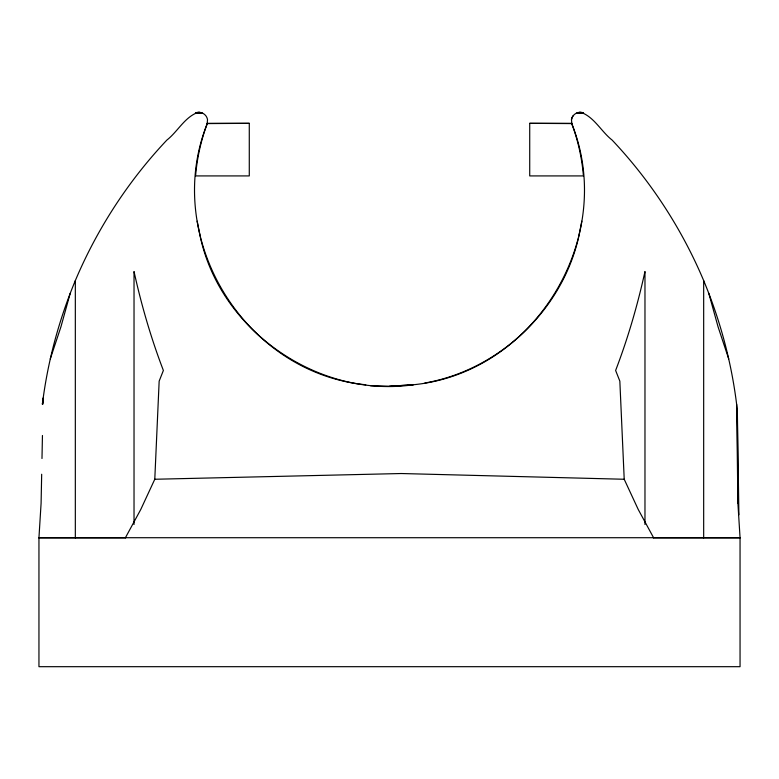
<?xml version="1.0" encoding="UTF-8"?>
<svg xmlns="http://www.w3.org/2000/svg" width="779" height="779" viewBox="0 0 779 779"><rect width="100%" height="100%" fill="white"/><g stroke="black" fill="none" stroke-linecap="round" stroke-linejoin="round"><path stroke-width="1.17" d="M41.676 474.245L41.092 503.312L38.95 537.714L38.95 666.688L740.05 666.688L740.05 537.714L737.908 503.312L736.632 404.252C731.354 361.777 720.147 320.081 703.671 280.596A468.724 468.724 0 0 0 699.746 271.53C678.149 223.222 648.44 178.518 612.09 140.045C601.369 131.719 594.007 116.675 580.735 112.312C577.833 112.127 574.902 113.461 573.149 115.789A8.735 8.725 -13.5 0 0 571.474 119.83L571.932 124.104A194.555 194.555 0 0 1 583.413 175.918L529.72 175.918L529.72 123.335L571.689 123.335L571.932 124.104C617.095 237.692 534.9 372.81 413.23 384.777L389.5 386.248L370.483 385.732M41.988 458.5L42.446 435.49M43.079 404.009L43.196 397.952L42.368 404.252C47.646 361.777 58.853 320.081 75.329 280.596A468.724 468.724 0 0 1 79.254 271.53C100.851 223.222 130.56 178.518 166.91 140.045C177.631 131.719 184.993 116.675 198.265 112.312C201.167 112.127 204.098 113.461 205.851 115.789A8.735 8.725 13.5 0 1 207.526 119.839L207.068 124.104A194.555 194.555 0 0 0 195.587 175.918L249.28 175.918L249.28 123.335L207.311 123.335L207.068 124.104C161.905 237.692 244.1 372.81 365.77 384.777M38.95 537.861L125.419 537.714L140.765 509.476L154.787 479.26L159.159 381.135L163.376 370.463C151.068 338.3 141.427 305.154 134.027 271.53L134.027 524.481M581.816 221.187L578.534 237.605M70.227 293.274L60.947 326.771L50.265 358.973M578.291 238.695C560.987 311.308 498.433 370.21 424.867 383.005M413.23 384.777C318.718 398.439 221.947 331.64 200.709 238.695M413.055 384.816L389.5 386.248M199.677 112.332L196.824 112.527L201.118 112.595L195.422 112.984L202.511 113.091M154.787 479.26L401.234 473.525L624.213 479.26L638.235 509.476L653.581 537.714L740.05 537.861M576.489 113.091L583.578 112.984L577.882 112.595L582.176 112.527L579.323 112.332M207.233 123.588L249.28 123.335M653.357 537.861L740.05 537.714M125.419 537.714L653.581 537.714M38.95 537.714L125.643 537.861M529.72 123.335L571.767 123.588M728.735 358.973L718.053 326.771L708.773 293.274M200.466 237.605L197.184 221.187M736.632 404.252L737.333 410.192L738.901 514.763M624.213 479.26L619.841 381.135L615.624 370.463C627.932 338.3 637.573 305.154 644.973 271.53L644.973 524.481M737.333 410.192L737.908 503.312M703.671 280.596L703.671 537.861M75.329 280.596L75.329 537.861M571.474 119.83A8.735 8.725 -16 0 1 573.149 115.789"/></g></svg>
